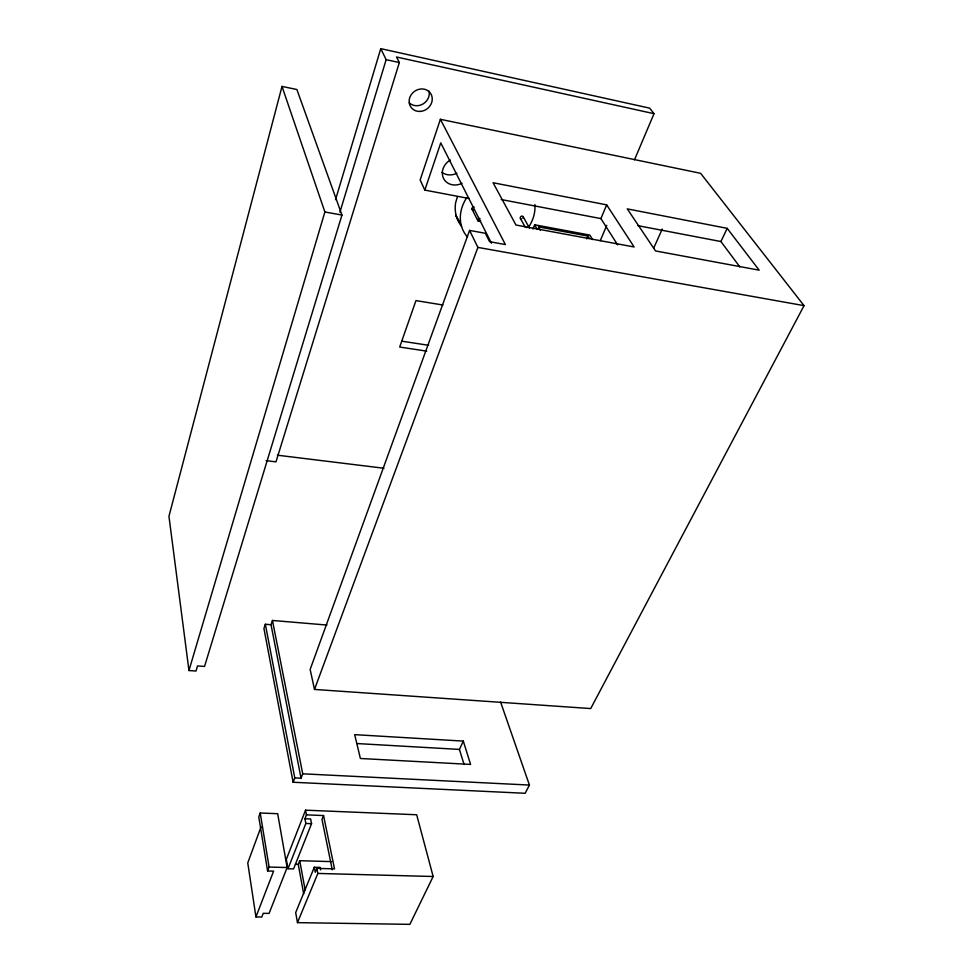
<?xml version="1.0" encoding="UTF-8"?>
<svg xmlns="http://www.w3.org/2000/svg" width="973" height="973" viewBox="0 0 973 973"><rect width="100%" height="100%" fill="white"/><g stroke="black" fill="none" stroke-linecap="round" stroke-linejoin="round"><path stroke-width="1.46" d="M282 86.427L168.949 516.31L188.957 670.531L195.987 671.042L197.519 665.946L204.549 666.456L341.949 215.057L296.887 89.516L282 86.427L324.885 211.98L188.957 670.531M335.539 199.647L380.759 48.65L649.696 108.161L654.014 113.683L634.518 159.754M457.48 196.522L455.619 202.761A39.115 33.082 -32.8 0 0 461.579 226.344M339.93 212.163L386.147 59.669L380.759 48.65M654.014 113.683L396.534 57.006L399.331 62.552L275.979 461.859L266.079 460.667M293.116 782.256L294.77 777.901L301.058 778.205L271.029 624.739L265.349 624.265L263.938 628.534L293.116 782.256L525.165 793.287L529.421 785.065L500.621 702.153M271.029 624.739L272.452 620.458L326.94 625.055M440.392 119.302L505.388 244.551L489.601 241.705L485.369 233.289L469.582 230.419L310.144 669.448L314.498 689.431L590.708 708.563L804.051 305.644L700.621 173.316L440.392 119.302L420.154 179.944L424.824 190.1L469.351 198.553M424.824 190.1L440.757 142.873L491.45 243.25M260.217 813.002L258.782 816.943L267.587 870.993L273.608 871.151L255.935 916.931L261.786 917.028L263.233 913.319L269.083 913.416L287.132 867.551L277.67 813.708L260.217 813.002L269.095 867.052L267.587 870.993M261.032 826.868L247.762 862.905L255.935 916.931M314.498 689.431L477.889 247.397L469.582 230.419M301.058 778.205L302.725 773.815L272.452 620.458M320.652 869.923L320.166 867.417L314.291 867.259L295.695 912.577L297.47 922.647L409.864 924.35L433.155 876.503L416.675 814.754L305.546 810.181L286.317 859.341L287.984 868.755L293.566 868.913L311.555 823.681L310.63 818.974L304.926 818.755L305.838 823.462L287.984 868.755M532.997 229.02L534.651 224.775L589.833 235.077L592.581 239.553M304.926 818.755L306.459 814.863L305.546 810.181M303.71 894.041L298.273 864.352L299.733 860.691L331.562 861.628M306.459 814.863L323.547 815.544L321.99 819.424L332.267 869.789M323.547 815.544L334.517 868.877L316.87 868.378L315.264 872.282L314.291 867.259M297.47 922.647L317.855 873.438L316.87 868.378M586.78 238.884L587.947 236.086L538.434 226.867L540.343 230.273M617.6 244.819L600.913 218.597L606.666 204.865L493.092 182.742L515.982 225.031L634.128 246.972L606.666 204.865M600.256 240.72L606.751 225.359M653.564 248.395L662.248 229.044M464.085 764.523L459.426 749.417L463.306 741.098L354.695 734.651L360.387 758.49L470.591 764.425L463.306 741.098M739.808 266.833L720.92 241.535L727.208 228.351L627.269 208.879L655.522 250.937L759.171 270.178L727.208 228.351M317.855 873.438L433.155 876.503M295.488 864.279L298.273 864.352M269.095 867.052L287.132 867.551M305.838 823.462L311.555 823.681M302.725 773.815L529.421 785.065M357.261 743.567L459.426 749.417M277.39 455.194L383.97 468.256M426.721 351.144L399.696 347.045L415.958 300.608L442.91 305.011M401.764 341.182L428.631 345.293M477.889 247.397L804.051 305.644M324.885 211.98L341.949 215.057M501.265 199.55L600.913 218.597M637.753 225.639L720.92 241.535M386.147 59.669L399.331 62.552M587.947 236.086L589.322 238.349M534.651 224.775L537.169 229.275M523.109 216.614L529.178 227.573M520.458 218.451L525.152 226.989M471.978 209.073L477.755 220.555M265.349 624.265L294.77 777.901M299.733 860.691L305.218 890.368M459.536 222.051A38.494 32.608 -32.9 0 1 456.167 215.836M459.195 221.345A38.47 32.596 -33 0 1 455.838 215.142M473.523 209.888A1.63 1.387 -31.6 0 1 471.954 208.331A1.63 1.387 -31.6 0 1 474.216 207.091M480.65 220.433A1.642 1.387 -31.2 0 1 478.509 221.309A1.642 1.387 -31.2 0 1 477.877 219.436A1.642 1.387 -31.2 0 1 480.017 218.56M534.907 204.598A39.017 32.814 -32.4 0 1 528.801 226.879M467.454 236.986A39.017 32.814 -32.4 0 1 466.772 197.653M522.878 218.353A1.618 1.338 -33.1 0 0 522.866 216.359A1.618 1.338 -33.1 0 0 520.689 216.711L520.3 217.405A1.618 1.338 -33.1 0 0 521.029 218.876M526.734 227.682A1.63 1.35 -32.8 0 1 529.397 228.254M459.56 221.309A38.859 32.973 -33.1 0 1 457.76 219.095M429.069 91.121A11.931 10.739 -38.1 0 1 423.073 103.941A11.931 10.739 -38.1 0 1 409.341 102.907M461.98 183.338A15.021 13.014 -33.2 0 1 443.53 178.424A15.021 13.014 -33.2 0 1 450.365 159.998M456.884 173.279A14.863 12.941 -33.7 0 1 441.888 172.318M420.044 111.433A12.017 10.788 -37.6 0 0 431.015 94.089A12.017 10.788 -37.6 0 0 411.007 95.038A12.017 10.788 -37.6 0 0 420.044 111.433"/></g></svg>
